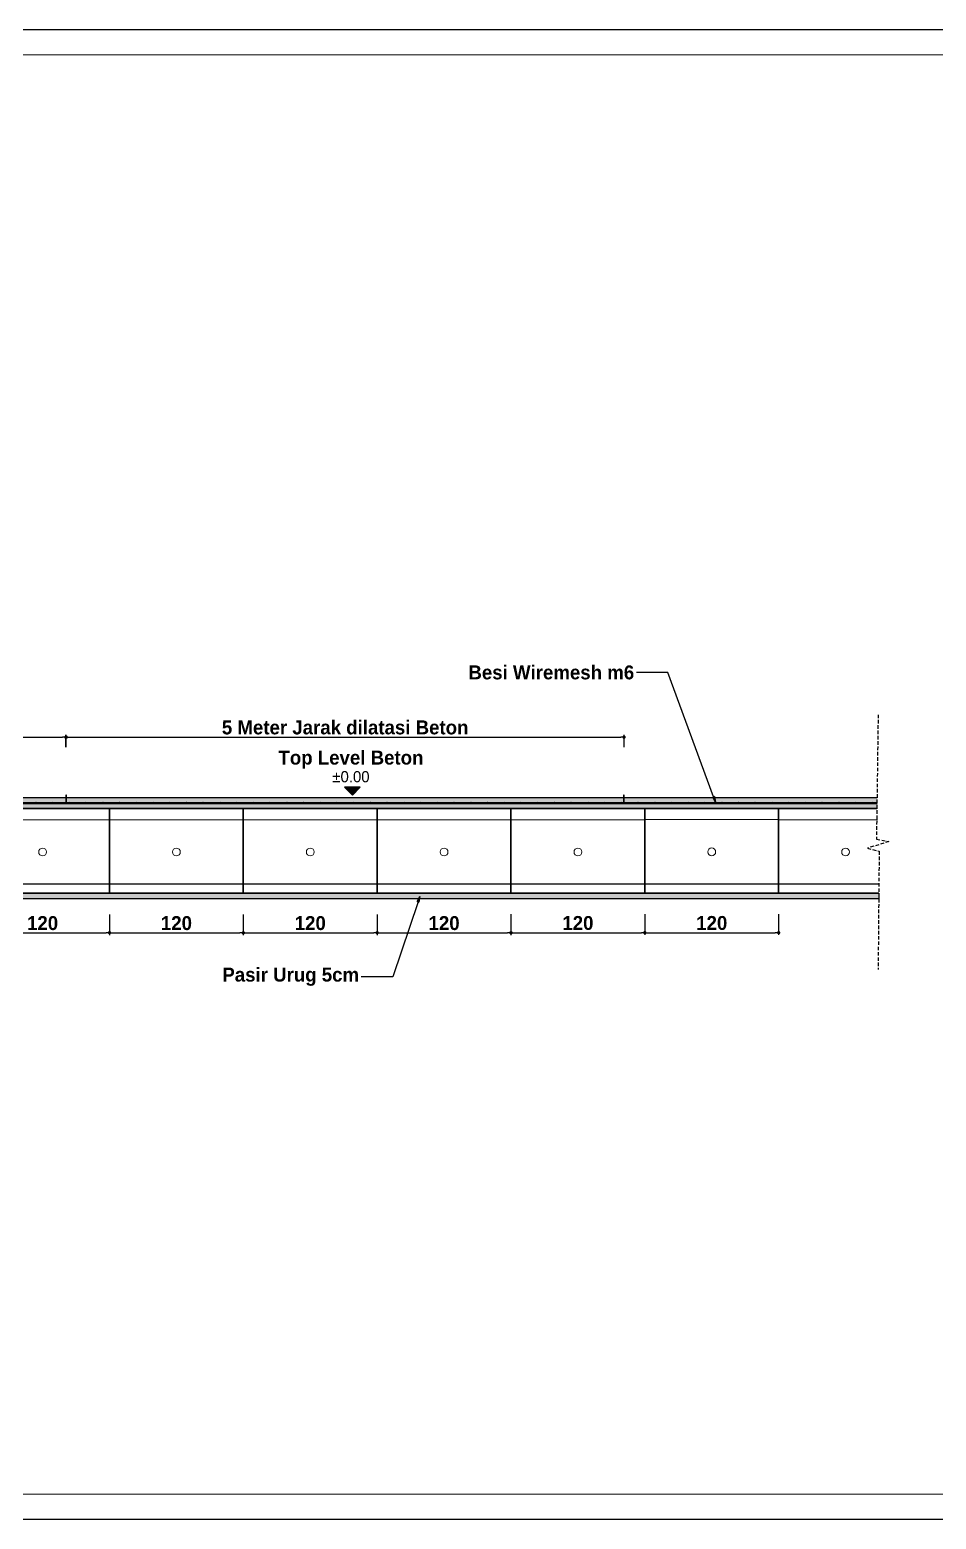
# Model space of a CAD drawing. Header units: centimetres. Extents: x -292707 to 138715, y -53922 to 66277.
# Drawn here: x 38064 to 38876, y -13009 to -11672 of the extents above; entities that cross this region are included whole.
import ezdxf
from ezdxf import colors
from ezdxf.entities.mleader import LeaderData, LeaderLine
from ezdxf.math import Vec2, Vec3

# ---------------------------------------------------------------- set-up
doc = ezdxf.new("R2010")
doc.units = ezdxf.units.CM
doc.linetypes.add('HIDDEN', pattern=[9.525, 6.35, -3.175])
for name, color, linetype in [('A-ALINE-3', 111, 'Continuous'), ('A-ALINE-4', 113, 'Continuous'), ('A-ALINE-7', 119, 'Continuous'), ('A-ANNOTATION', 144, 'Continuous'), ('A-DIM', 157, 'Continuous'), ('A-TEXT', 254, 'Continuous')]:
    doc.layers.add(name, color=color, linetype=linetype)
for name, color, linetype, lineweight, true_color in [('A-FILL-1', 250, 'Continuous', 0, 0x333333), ('A-FILL-2', 7, 'Continuous', 0, 0x4d4d4d), ('A-FILL-3', 7, 'Continuous', 0, 0x666666), ('A-FILL-7', 7, 'Continuous', 0, 0xcccccc)]:
    doc.layers.add(name, color=color, linetype=linetype, lineweight=lineweight, true_color=true_color)
doc.styles.add('Scale 50', font='GOTHICB.TTF', dxfattribs={"height": 12.5})
doc.dimstyles.new('Scale 50', dxfattribs={"dimscale": 0, "dimtxt": 7.5, "dimasz": 3, "dimexe": 2, "dimexo": 2, "dimgap": 2, "dimtad": 1, "dimdec": 0, "dimtxsty": 'Scale 50', "dimblk": 'DOT', "dimcen": 2.5, "dimclrd": 256, "dimclre": 256, "dimclrt": 254, "dimadec": 0, "dimazin": 0, "dimtfac": 1, "dimtdec": 0, "dimtmove": 0, "dimatfit": 3, "dimldrblk": 'DOTSMALL', "dimfxl": 1, "dimtfillclr": 256, "dimlwd": -1, "dimlwe": -1, "dimarcsym": 0})

# ---------------------------------------------------------------- blocks, each defined once
blk = doc.blocks.new('A$Cee8faf8f')
at = {"layer": 'A-FILL-7'}
h = blk.add_hatch(color=256, dxfattribs=at)
h.dxf.hatch_style = 1
edge = h.paths.add_edge_path()
edge.add_arc((0.6, 0.6), 0.6, 0, 360)
at = {"layer": 'A-FILL-1', "ltscale": 0.25}
blk.add_circle((0.6, 0.6), 0.6, dxfattribs=at)
blk = doc.blocks.new('GFDFGGFDG')
at = {"ltscale": 0.25}
blk.add_lwpolyline([(14867.5, -12200.6), (14987.5, -12200.6), (14987.5, -12276.6), (14867.5, -12276.6)], close=True, dxfattribs=at)
at = {"layer": 'A-ALINE-3', "ltscale": 0.25}
blk.add_lwpolyline([(14867.5, -12276.6), (14987.5, -12276.6), (14987.5, -12268.6), (14867.5, -12268.6)], close=True, dxfattribs=at)
at = {"layer": 'A-FILL-2'}
for p, q in [((14867.5, -12200.6), (14870.5, -12200.6)), ((14867.5, -12210.6), (14867.5, -12200.6)), ((14896, -12200.6), (14870.5, -12200.6)), ((14899, -12200.6), (14896, -12200.6)), ((14924.5, -12200.6), (14899, -12200.6)), ((14924.5, -12200.6), (14927.5, -12200.6)), ((14927.5, -12200.6), (14930.5, -12200.6)), ((14956, -12200.6), (14930.5, -12200.6)), ((14959, -12200.6), (14956, -12200.6)), ((14984.5, -12200.6), (14959, -12200.6)), ((14984.5, -12200.6), (14987.5, -12200.6)), ((14987.5, -12200.6), (14987.5, -12210.6)), ((14867.5, -12210.6), (14870.5, -12210.6)), ((14867.5, -12210.6), (14867.5, -12260.6)), ((14870.5, -12210.6), (14896, -12210.6)), ((14899, -12210.6), (14896, -12210.6)), ((14899, -12210.6), (14924.5, -12210.6)), ((14924.5, -12210.6), (14927.5, -12210.6)), ((14927.5, -12210.6), (14930.5, -12210.6)), ((14930.5, -12210.6), (14956, -12210.6)), ((14959, -12210.6), (14956, -12210.6)), ((14959, -12210.6), (14984.5, -12210.6)), ((14984.5, -12210.6), (14987.5, -12210.6)), ((14987.5, -12210.6), (14987.5, -12260.6)), ((14867.5, -12268.6), (14867.5, -12260.6)), ((14867.5, -12268.6), (14867.5, -12269.6)), ((14924, -12268.6), (14867.5, -12268.6)), ((14924, -12268.6), (14931, -12268.6)), ((14987.5, -12268.6), (14931, -12268.6)), ((14987.5, -12268.6), (14987.5, -12260.6)), ((14987.5, -12269.6), (14987.5, -12268.6)), ((14867.5, -12269.6), (14867.5, -12276.6)), ((14867.5, -12276.6), (14987.5, -12276.6)), ((14987.5, -12269.6), (14987.5, -12276.6))]:
    blk.add_line(p, q, dxfattribs=at)
at = {"layer": 'A-FILL-2', "ltscale": 0.25}
blk.add_circle((14927.5, -12239.6), 3.5, dxfattribs=at)
blk = doc.blocks.new('jhgkjhkjhkjh')
at = {"layer": 'A-FILL-1', "ltscale": 0.25}
blk.add_lwpolyline([(-1286.61, 931.53), (-933.61, 931.53), (-933.61, 1218.53), (-1286.61, 1218.53)], close=True, dxfattribs=at)
at = {"layer": 'Defpoints'}
blk.add_lwpolyline([(-1296.61, 926.53), (-876.61, 926.53), (-876.61, 1223.53), (-1296.61, 1223.53)], close=True, dxfattribs=at)
blk = doc.blocks.new('A$Cb77c0ee4')
at = {"layer": 'A-ANNOTATION'}
h = blk.add_hatch(color=256, dxfattribs=at)
h.dxf.hatch_style = 1
h.paths.add_polyline_path([(3, 1.5), (0, 1.5), (1.5, 0)])
edge = h.paths.add_edge_path(flags=17)
edge.add_line((3, 1.5), (0, 1.5))
for points in [[(3, 1.5), (0, 1.5)], [(3, 1.5), (0, 1.5), (1.5, 0), (3, 1.5)]]:
    blk.add_lwpolyline(points, dxfattribs=at)
blk = doc.blocks.new('_Dot')
at = {"color": 0, "linetype": 'ByBlock', "lineweight": -2}
blk.add_line((-0.5, 0), (-1, 0), dxfattribs=at)
at = {"color": 0, "linetype": 'ByBlock', "const_width": 0.5}
blk.add_lwpolyline([(-0.25, 0, 1), (0.25, 0, 1)], format="xyb", close=True, dxfattribs=at)
blk = doc.blocks.new('*D1041')
at = {"layer": 'A-DIM', "ltscale": 5, "transparency": 16777216}
for p, q in [((38015.1, -12466), (38015.1, -12484.5)), ((38135.1, -12466), (38135.1, -12484.5)), ((38018.1, -12482.5), (38132.1, -12482.5))]:
    blk.add_line(p, q, dxfattribs=at)
at = {"layer": 'Defpoints', "color": 0, "ltscale": 5, "transparency": 16777216}
for p in [(38015.1, -12464), (38135.1, -12464), (38135.1, -12482.5)]:
    blk.add_point(p, dxfattribs=at)
at = {"layer": 'A-DIM', "ltscale": 5, "transparency": 16777216, "xscale": 3, "yscale": 3, "zscale": 3, "rotation": 180}
blk.add_blockref('_Dot', (38015.1, -12482.5), dxfattribs=at)
at = {"layer": 'A-DIM', "ltscale": 5, "transparency": 16777216, "xscale": 3, "yscale": 3, "zscale": 3}
blk.add_blockref('_Dot', (38135.1, -12482.5), dxfattribs=at)
at = {"layer": 'A-DIM', "color": 254, "ltscale": 5, "transparency": 16777216, "insert": (38075.1, -12473.9), "char_height": 12.5, "attachment_point": 5, "style": 'Scale 50'}
blk.add_mtext('120', dxfattribs=at)
blk = doc.blocks.new('_DotSmall')
at = {"color": 0, "linetype": 'ByBlock', "const_width": 0.5}
blk.add_lwpolyline([(-0.0625, 0, 1), (0.0625, 0, 1)], format="xyb", close=True, dxfattribs=at)
blk = doc.blocks.new('*D1042')
at = {"layer": 'A-DIM', "ltscale": 5, "transparency": 16777216}
for p, q in [((38135.1, -12466), (38135.1, -12484.5)), ((38255.1, -12466), (38255.1, -12484.5)), ((38138.1, -12482.5), (38252.1, -12482.5))]:
    blk.add_line(p, q, dxfattribs=at)
at = {"layer": 'Defpoints', "color": 0, "ltscale": 5, "transparency": 16777216}
for p in [(38135.1, -12464), (38255.1, -12464), (38255.1, -12482.5)]:
    blk.add_point(p, dxfattribs=at)
at = {"layer": 'A-DIM', "ltscale": 5, "transparency": 16777216, "xscale": 3, "yscale": 3, "zscale": 3, "rotation": 180}
blk.add_blockref('_Dot', (38135.1, -12482.5), dxfattribs=at)
at = {"layer": 'A-DIM', "ltscale": 5, "transparency": 16777216, "xscale": 3, "yscale": 3, "zscale": 3}
blk.add_blockref('_Dot', (38255.1, -12482.5), dxfattribs=at)
at = {"layer": 'A-DIM', "color": 254, "ltscale": 5, "transparency": 16777216, "insert": (38195.1, -12473.9), "char_height": 12.5, "attachment_point": 5, "style": 'Scale 50'}
blk.add_mtext('120', dxfattribs=at)
blk = doc.blocks.new('*D1043')
at = {"layer": 'A-DIM', "ltscale": 5, "transparency": 16777216}
for p, q in [((38255.1, -12466), (38255.1, -12484.5)), ((38375.1, -12466), (38375.1, -12484.5)), ((38258.1, -12482.5), (38372.1, -12482.5))]:
    blk.add_line(p, q, dxfattribs=at)
at = {"layer": 'Defpoints', "color": 0, "ltscale": 5, "transparency": 16777216}
for p in [(38255.1, -12464), (38375.1, -12464), (38375.1, -12482.5)]:
    blk.add_point(p, dxfattribs=at)
at = {"layer": 'A-DIM', "ltscale": 5, "transparency": 16777216, "xscale": 3, "yscale": 3, "zscale": 3, "rotation": 180}
blk.add_blockref('_Dot', (38255.1, -12482.5), dxfattribs=at)
at = {"layer": 'A-DIM', "ltscale": 5, "transparency": 16777216, "xscale": 3, "yscale": 3, "zscale": 3}
blk.add_blockref('_Dot', (38375.1, -12482.5), dxfattribs=at)
at = {"layer": 'A-DIM', "color": 254, "ltscale": 5, "transparency": 16777216, "insert": (38315.1, -12473.9), "char_height": 12.5, "attachment_point": 5, "style": 'Scale 50'}
blk.add_mtext('120', dxfattribs=at)
blk = doc.blocks.new('*D1044')
at = {"layer": 'A-DIM', "ltscale": 5, "transparency": 16777216}
for p, q in [((38375.1, -12466), (38375.1, -12484.5)), ((38495.1, -12466), (38495.1, -12484.5)), ((38378.1, -12482.5), (38492.1, -12482.5))]:
    blk.add_line(p, q, dxfattribs=at)
at = {"layer": 'Defpoints', "color": 0, "ltscale": 5, "transparency": 16777216}
for p in [(38375.1, -12464), (38495.1, -12464), (38495.1, -12482.5)]:
    blk.add_point(p, dxfattribs=at)
at = {"layer": 'A-DIM', "ltscale": 5, "transparency": 16777216, "xscale": 3, "yscale": 3, "zscale": 3, "rotation": 180}
blk.add_blockref('_Dot', (38375.1, -12482.5), dxfattribs=at)
at = {"layer": 'A-DIM', "ltscale": 5, "transparency": 16777216, "xscale": 3, "yscale": 3, "zscale": 3}
blk.add_blockref('_Dot', (38495.1, -12482.5), dxfattribs=at)
at = {"layer": 'A-DIM', "color": 254, "ltscale": 5, "transparency": 16777216, "insert": (38435.1, -12473.9), "char_height": 12.5, "attachment_point": 5, "style": 'Scale 50'}
blk.add_mtext('120', dxfattribs=at)
blk = doc.blocks.new('*D1045')
at = {"layer": 'A-DIM', "ltscale": 5, "transparency": 16777216}
for p, q in [((38495.1, -12465.9), (38495.1, -12484.4)), ((38615.1, -12465.9), (38615.1, -12484.4)), ((38498.1, -12482.4), (38612.1, -12482.4))]:
    blk.add_line(p, q, dxfattribs=at)
at = {"layer": 'Defpoints', "color": 0, "ltscale": 5, "transparency": 16777216}
for p in [(38495.1, -12463.9), (38615.1, -12463.9), (38615.1, -12482.4)]:
    blk.add_point(p, dxfattribs=at)
at = {"layer": 'A-DIM', "ltscale": 5, "transparency": 16777216, "xscale": 3, "yscale": 3, "zscale": 3, "rotation": 180}
blk.add_blockref('_Dot', (38495.1, -12482.4), dxfattribs=at)
at = {"layer": 'A-DIM', "ltscale": 5, "transparency": 16777216, "xscale": 3, "yscale": 3, "zscale": 3}
blk.add_blockref('_Dot', (38615.1, -12482.4), dxfattribs=at)
at = {"layer": 'A-DIM', "color": 254, "ltscale": 5, "transparency": 16777216, "insert": (38555.1, -12473.8), "char_height": 12.5, "attachment_point": 5, "style": 'Scale 50'}
blk.add_mtext('120', dxfattribs=at)
blk = doc.blocks.new('*D1046')
at = {"layer": 'A-DIM', "ltscale": 5, "transparency": 16777216}
for p, q in [((38615.1, -12465.9), (38615.1, -12484.4)), ((38735.1, -12465.9), (38735.1, -12484.4)), ((38618.1, -12482.4), (38732.1, -12482.4))]:
    blk.add_line(p, q, dxfattribs=at)
at = {"layer": 'Defpoints', "color": 0, "ltscale": 5, "transparency": 16777216}
for p in [(38615.1, -12463.9), (38735.1, -12463.9), (38735.1, -12482.4)]:
    blk.add_point(p, dxfattribs=at)
at = {"layer": 'A-DIM', "ltscale": 5, "transparency": 16777216, "xscale": 3, "yscale": 3, "zscale": 3, "rotation": 180}
blk.add_blockref('_Dot', (38615.1, -12482.4), dxfattribs=at)
at = {"layer": 'A-DIM', "ltscale": 5, "transparency": 16777216, "xscale": 3, "yscale": 3, "zscale": 3}
blk.add_blockref('_Dot', (38735.1, -12482.4), dxfattribs=at)
at = {"layer": 'A-DIM', "color": 254, "ltscale": 5, "transparency": 16777216, "insert": (38675.1, -12473.8), "char_height": 12.5, "attachment_point": 5, "style": 'Scale 50'}
blk.add_mtext('120', dxfattribs=at)
blk = doc.blocks.new('*D1047')
at = {"layer": 'A-DIM', "ltscale": 5, "transparency": 16777216}
for p, q in [((37595.8, -12315.9), (37595.8, -12305)), ((37598.8, -12307), (38093, -12307)), ((38096, -12315.9), (38096, -12305))]:
    blk.add_line(p, q, dxfattribs=at)
at = {"layer": 'Defpoints', "color": 0, "ltscale": 5, "transparency": 16777216}
for p in [(38096, -12307), (37595.8, -12317.9), (38096, -12317.9)]:
    blk.add_point(p, dxfattribs=at)
at = {"layer": 'A-DIM', "ltscale": 5, "transparency": 16777216, "xscale": 3, "yscale": 3, "zscale": 3, "rotation": 180}
blk.add_blockref('_Dot', (37595.8, -12307), dxfattribs=at)
at = {"layer": 'A-DIM', "ltscale": 5, "transparency": 16777216, "xscale": 3, "yscale": 3, "zscale": 3}
blk.add_blockref('_Dot', (38096, -12307), dxfattribs=at)
at = {"layer": 'A-DIM', "color": 254, "ltscale": 5, "transparency": 16777216, "insert": (37845.9, -12298.3), "char_height": 12.5, "width": 259.105, "attachment_point": 5, "style": 'Scale 50'}
blk.add_mtext('5 Meter Jarak dilatasi Beton', dxfattribs=at)
blk = doc.blocks.new('*D1048')
at = {"layer": 'A-DIM', "ltscale": 5, "transparency": 16777216}
for p, q in [((38096.3, -12315.9), (38096.3, -12305)), ((38099.3, -12307), (38593.5, -12307)), ((38596.5, -12315.9), (38596.5, -12305))]:
    blk.add_line(p, q, dxfattribs=at)
at = {"layer": 'Defpoints', "color": 0, "ltscale": 5, "transparency": 16777216}
for p in [(38596.5, -12307), (38096.3, -12317.9), (38596.5, -12317.9)]:
    blk.add_point(p, dxfattribs=at)
at = {"layer": 'A-DIM', "ltscale": 5, "transparency": 16777216, "xscale": 3, "yscale": 3, "zscale": 3, "rotation": 180}
blk.add_blockref('_Dot', (38096.3, -12307), dxfattribs=at)
at = {"layer": 'A-DIM', "ltscale": 5, "transparency": 16777216, "xscale": 3, "yscale": 3, "zscale": 3}
blk.add_blockref('_Dot', (38596.5, -12307), dxfattribs=at)
at = {"layer": 'A-DIM', "color": 254, "ltscale": 5, "transparency": 16777216, "insert": (38346.4, -12298.3), "char_height": 12.5, "width": 292.56, "attachment_point": 5, "style": 'Scale 50'}
blk.add_mtext('5 Meter Jarak dilatasi Beton', dxfattribs=at)
blk = doc.blocks.new('_Closed')
at = {"color": 0, "linetype": 'ByBlock', "lineweight": -2}
for p, q in [((-1, 0.17), (0, 0)), ((-1, 0.17), (-1, -0.17)), ((0, 0), (-1, -0.17)), ((0, 0), (-1, 0))]:
    blk.add_line(p, q, dxfattribs=at)

msp = doc.modelspace()

# ---------------------------------------------------------------- hatches: boundary and pattern name
h = msp.add_hatch()
h.set_pattern_fill('AR-SAND', color=256, scale=0.05)
h.set_pattern_definition([(37.5, (22680, -2e-11), (-0.08000156, 2.44706619), [0, -1.9304, 0, -2.159, 0, -2.06375]), (7.5, (22680, -2e-11), (2.2476164, 3.5841255), [0, -1.0414, 0, -1.7399, 0, -0.66675]), (327.5, (22678.438, -2e-11), (3.95496185, 0.00718592), [0, -0.635, 0, -2.286, 0, -2.9845]), (317.5, (22678.438, -2e-11), (3.81778226, 1.1146466), [0, -0.3175, 0, -1.4986, 0, -1.7145])])
h.paths.add_polyline_path([(37455.8, -12447), (37514.3, -12447), (37517, -12447), (38824.9, -12447), (38824.9, -12452.1), (37453, -12452), (37453, -12447)])
at = {"layer": 'A-FILL-2'}
h = msp.add_hatch(color=256, dxfattribs=at)
h.dxf.hatch_style = 1
h.paths.add_polyline_path([(38096, -12365), (38096.5, -12365), (38096.5, -12359), (38096, -12359)])
h = msp.add_hatch(color=256, dxfattribs=at)
h.dxf.hatch_style = 1
h.paths.add_polyline_path([(38596, -12365), (38596.5, -12365), (38596.5, -12359), (38596, -12359)])
at = {"layer": 'A-FILL-3', "ltscale": 0.25}
h = msp.add_hatch(dxfattribs=at)
h.set_pattern_fill('AR-CONC', color=256, scale=0.09)
h.set_pattern_definition([(50, (-12304.906, 28055.769), (16.3966202, -1.4345177), [1.7145, -18.8595]), (355, (-12304.906, 28055.77), (-3.171908, 17.195116), [1.3716, -15.0876526]), (100.451445, (-12303.54, 28055.65), (13.2247122, 15.7605977), [1.457101, -16.028122]), (46.1842, (-12304.906, 28060.341), (24.3971137, -3.7838095), [2.57175, -28.28925]), (96.635558, (-12302.873, 28060.026), (21.366372, 22.268351), [2.185652, -24.042205]), (351.18415, (-12304.906, 28060.34), (21.366372, 22.268351), [2.057397, -22.631376]), (21, (-12302.62, 28059.198), (13.6452952, -9.2038678), [1.7145, -18.8595]), (326, (-12302.62, 28059.198), (5.5621826, 16.576917), [1.3716, -15.0876]), (71.451445, (-12301.483, 28058.431), (19.2074777, 7.3730492), [1.457101, -16.0280944]), (37.5, (-12304.906, 28055.769), (0.2779743, 7.6099535), [0, -14.90472, 0, -15.3162, 0, -15.14475]), (7.5, (-12304.906, 28055.769), (6.0137696, 9.0162517), [0, -8.73252, 0, -14.56182, 0, -5.77215]), (327.5, (-12310.004, 28055.769), (12.20315357, -0.51558696), [0, -5.715, 0, -17.8308, 0, -23.6601]), (317.5, (-12312.29, 28055.769), (13.3316263, 2.2883842), [0, -7.4295, 0, -11.84148, 0, -16.8021])])
h.paths.add_polyline_path([(38823.2, -12371), (38823.4, -12361), (37451.5, -12361), (37451.4, -12371)])
at = {"layer": 'A-FILL-7'}
h = msp.add_hatch(color=256, dxfattribs=at)
h.dxf.hatch_style = 1
h.paths.add_polyline_path([(38823.3, -12366.5), (38823.3, -12366), (37451.4, -12366), (37451.4, -12366.6)])

# ---------------------------------------------------------------- linework, layer by layer
at = {"ltscale": 0.25}
msp.add_lwpolyline([(38824.9, -12447), (38735.1, -12447), (38735.1, -12371), (38823.2, -12371)], dxfattribs=at)
at = {"layer": 'A-ALINE-3', "ltscale": 0.25}
msp.add_lwpolyline([(38824.9, -12439), (38735.1, -12439), (38735.1, -12447), (38824.9, -12447)], dxfattribs=at)
at = {"layer": 'A-ALINE-4', "ltscale": 0.25}
msp.add_lwpolyline([(37455.8, -12447), (37514.3, -12447), (37517, -12447), (38824.9, -12447), (38824.9, -12452.1), (37453, -12452), (37453, -12447), (37455.8, -12447)], dxfattribs=at)
at = {"layer": 'A-ALINE-7', "ltscale": 5}
for points in [[(38096, -12365), (38096.5, -12365), (38096.5, -12359), (38096, -12359)], [(38596, -12365), (38596.5, -12365), (38596.5, -12359), (38596, -12359)]]:
    msp.add_lwpolyline(points, close=True, dxfattribs=at)
at = {"layer": 'A-FILL-2'}
for p, q in [((38735.1, -12371), (38738.1, -12371)), ((38735.1, -12381), (38735.1, -12371)), ((38763.6, -12371), (38738.1, -12371)), ((38766.6, -12371), (38763.6, -12371)), ((38792.1, -12371), (38766.6, -12371)), ((38792.1, -12371), (38795.1, -12371)), ((38795.1, -12371), (38798.1, -12371)), ((38823.6, -12371), (38798.1, -12371)), ((38735.1, -12381), (38738.1, -12381)), ((38735.1, -12381), (38735.1, -12431)), ((38738.1, -12381), (38763.6, -12381)), ((38766.6, -12381), (38763.6, -12381)), ((38766.6, -12381), (38792.1, -12381)), ((38792.1, -12381), (38795.1, -12381)), ((38795.1, -12381), (38798.1, -12381)), ((38798.1, -12381), (38823.6, -12381)), ((38735.1, -12439), (38735.1, -12431)), ((38735.1, -12439), (38735.1, -12440)), ((38791.6, -12439), (38735.1, -12439)), ((38735.1, -12440), (38735.1, -12447)), ((38791.6, -12439), (38798.6, -12439)), ((38824.9, -12439), (38798.6, -12439)), ((38735.1, -12447), (38824.9, -12447))]:
    msp.add_line(p, q, dxfattribs=at)
at = {"layer": 'A-FILL-2', "ltscale": 0.25}
msp.add_circle((38795.1, -12410), 3.5, dxfattribs=at)
at = {"layer": 'A-TEXT', "linetype": 'HIDDEN', "ltscale": 0.5}
msp.add_lwpolyline([(38824.3, -12286.8), (38822.8, -12398.6), (38834, -12400.7), (38814.7, -12406.6), (38825.2, -12409.3), (38824.3, -12515.5)], dxfattribs=at)
at = {"layer": 'A-TEXT', "ltscale": 0.25}
for points in [[(37451.5, -12361), (38823.4, -12361)], [(38823.3, -12366), (37451.4, -12366)], [(37451.4, -12366.6), (38823.3, -12366.5)], [(38823.2, -12370.9), (37451.4, -12371)], [(38823.2, -12370.9), (37451.4, -12371)]]:
    msp.add_lwpolyline(points, dxfattribs=at)

# ---------------------------------------------------------------- block references
at = {"ltscale": 0.25, "xscale": 4.711602529588466, "yscale": 4.711602529588466, "zscale": 4.711602529588466}
msp.add_blockref('A$Cb77c0ee4', (38345.8, -12359), dxfattribs=at)
for p in [(23147.6, -170.4), (23267.6, -170.4), (23387.6, -170.4), (23507.6, -170.4), (23627.6, -170.4), (23747.6, -170.3)]:
    msp.add_blockref('GFDFGGFDG', p)
at = {"layer": 'A-ALINE-7', "ltscale": 0.25, "xscale": 0.4999999999995392, "yscale": 0.4999999999995392, "zscale": 0.4999999999995392}
for p in [(38068.8, -12366), (38083.8, -12366), (38098.8, -12366), (38113.8, -12366), (38128.8, -12366), (38143.8, -12366), (38158.8, -12366), (38173.8, -12366), (38188.8, -12366), (38203.8, -12366), (38218.8, -12366), (38233.8, -12366), (38248.8, -12366), (38263.8, -12366), (38278.8, -12366), (38293.8, -12366), (38308.8, -12366), (38323.8, -12366), (38338.8, -12366), (38353.8, -12366), (38368.8, -12366), (38383.8, -12366), (38398.8, -12366), (38413.8, -12366), (38428.8, -12366), (38443.8, -12366), (38458.8, -12366), (38473.8, -12366), (38488.8, -12366), (38503.8, -12366), (38518.8, -12366), (38533.8, -12366), (38548.8, -12366), (38563.8, -12366), (38578.8, -12366), (38593.8, -12366), (38608.8, -12366), (38623.8, -12366), (38638.8, -12366), (38653.8, -12366), (38668.8, -12366), (38683.8, -12366), (38698.8, -12366), (38713.8, -12366), (38728.8, -12366), (38743.8, -12366), (38758.8, -12366), (38773.8, -12366), (38788.8, -12366), (38803.8, -12366), (38818.8, -12366)]:
    msp.add_blockref('A$Cee8faf8f', p, dxfattribs=at)
at = {"layer": 'A-TEXT', "xscale": 4.5, "yscale": 4.5, "zscale": 4.5}
msp.add_blockref('jhgkjhkjhkjh', (43120, -17178.1), dxfattribs=at)

# ---------------------------------------------------------------- texts
at = {"ltscale": 0.25, "attachment_point": 5, "style": 'Scale 50'}
for s, insert, char_height in [('Top Level Beton', (38351.6, -12327.2), 12.5), ('{\\fCentury Gothic|b0|i0|c0|p34;%%P0.00}', (38351.6, -12342.5), 10)]:
    msp.add_mtext_dynamic_manual_height_columns(s, width=146.541, gutter_width=62.5, heights=[0], dxfattribs=dict(at, insert=insert, char_height=char_height))

# ---------------------------------------------------------------- dimensions: what is measured, and where the dimension line sits
at = {"layer": 'A-DIM', "ltscale": 5}
for base, p1, p2, picture, middle in [((38096, -12307), (37595.8, -12317.9), (38096, -12317.9), '*D1047', (37845.9, -12298.3)), ((38596.5, -12307), (38096.3, -12317.9), (38596.5, -12317.9), '*D1048', (38346.4, -12298.3))]:
    dim = msp.add_linear_dim(base=base, p1=p1, p2=p2, text='5 Meter Jarak dilatasi Beton', dimstyle='Scale 50', override={"dimscale": 1}, dxfattribs=at)
    dim.commit()
    dim.dimension.update_dxf_attribs({"geometry": picture, "text_midpoint": middle})
for base, p1, p2, picture, middle in [((38135.1, -12482.5), (38015.1, -12464), (38135.1, -12464), '*D1041', (38075.1, -12473.9)), ((38255.1, -12482.5), (38135.1, -12464), (38255.1, -12464), '*D1042', (38195.1, -12473.9)), ((38375.1, -12482.5), (38255.1, -12464), (38375.1, -12464), '*D1043', (38315.1, -12473.9)), ((38495.1, -12482.5), (38375.1, -12464), (38495.1, -12464), '*D1044', (38435.1, -12473.9)), ((38615.1, -12482.4), (38495.1, -12463.9), (38615.1, -12463.9), '*D1045', (38555.1, -12473.8)), ((38735.1, -12482.4), (38615.1, -12463.9), (38735.1, -12463.9), '*D1046', (38675.1, -12473.8))]:
    dim = msp.add_linear_dim(base=base, p1=p1, p2=p2, dimstyle='Scale 50', override={"dimscale": 1, "dimtmove": 1}, dxfattribs=at)
    dim.commit()
    dim.dimension.update_dxf_attribs({"geometry": picture, "text_midpoint": middle})

# ---------------------------------------------------------------- leaders
at = {"ltscale": 0.25}
ml = msp.add_multileader_mtext('Standard', dxfattribs=at)
ml.set_content('{\\C256;Besi Wiremesh m6}', color=254, style='Scale 50')
ml.set_leader_properties(color=256, linetype='ByLayer', lineweight=-1)
ml.set_arrow_properties(name='CLOSED')
ml.build(insert=Vec2(0, 0))
ml.multileader.update_dxf_attribs({"dogleg_length": 29.3, "arrow_head_size": 5})
ctx = ml.context
ctx.base_point, ctx.char_height, ctx.arrow_head_size, ctx.plane_origin = Vec3(38454.9, -12249), 12.5, 5, Vec3(38678.5, -12365.2)
notes = []
notes.append((ctx, [(0, (1, 1, 0), (38635.7, -12249), (-1, 0), 28.2, [(0, [(38678.5, -12365.2)], 0, [])])]))
ctx.mtext.insert, ctx.mtext.flow_direction = Vec3(38456.9, -12242.6), 5
ml = msp.add_multileader_mtext('Standard', dxfattribs=at)
ml.set_content('Pasir Urug 5cm', color=254, style='Scale 50')
ml.set_leader_properties(color=256, linetype='ByLayer', lineweight=-1)
ml.set_arrow_properties(name='CLOSED')
ml.build(insert=Vec2(0, 0))
ml.multileader.update_dxf_attribs({"dogleg_length": 29.3, "arrow_head_size": 5})
ctx = ml.context
ctx.base_point, ctx.char_height, ctx.arrow_head_size, ctx.plane_origin = Vec3(38235.1, -12521.9), 12.5, 5, Vec3(38413.4, -12450)
ctx.text_align_type = 2
notes.append((ctx, [(0, (1, 1, 0), (38389.1, -12521.9), (-1, 0), 28.2, [(0, [(38413.4, -12450)], 0, [])])]))
ctx.mtext.insert, ctx.mtext.alignment, ctx.mtext.flow_direction = Vec3(38358.9, -12513.8), 3, 5
for ctx, leaders in notes:
    for number, flags, end, landing, length, lines in leaders:
        leader = LeaderData()
        leader.index, (leader.has_last_leader_line, leader.has_dogleg_vector, leader.attachment_direction) = number, flags
        leader.last_leader_point, leader.dogleg_vector, leader.dogleg_length = Vec3(end), Vec3(landing), length
        for number, points, colour, breaks in lines:
            line = LeaderLine()
            line.index, line.vertices, line.color, line.breaks = number, Vec3.list(points), colors.encode_raw_color(colour), breaks
            leader.lines.append(line)
        ctx.leaders.append(leader)

doc.saveas('drawing.dxf')
